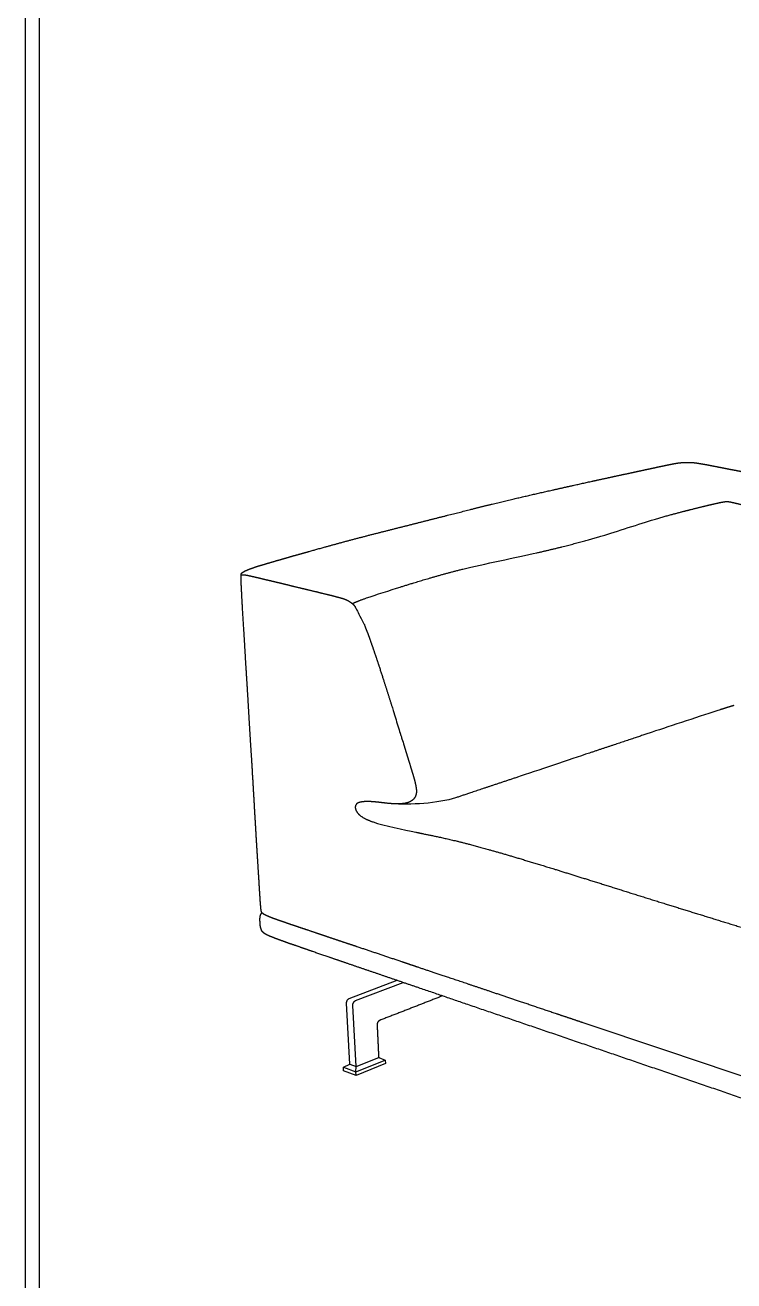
# Model space of a CAD drawing. Header units: millimetres. Extents: x 0 to 2575, y 0 to 3642.
# Drawn here: x 0 to 641, y 584 to 1720 of the extents above; entities that cross this region are included whole.
import ezdxf

# ---------------------------------------------------------------- set-up
doc = ezdxf.new("R2010")
doc.units = ezdxf.units.MM
doc.layers.add('4501 Delphi Corner module 120 x 85 cm - L', color=7, linetype='Continuous', true_color=0x000000)

msp = doc.modelspace()

# ---------------------------------------------------------------- linework, layer by layer
at = {"layer": '4501 Delphi Corner module 120 x 85 cm - L'}
for points in [[(0, 0), (2575.1, 0), (2575.1, 3641.9), (0, 3641.9)], [(12.8, 12.8), (2562.3, 12.8), (2562.3, 3629.1), (12.8, 3629.1)]]:
    msp.add_lwpolyline(points, close=True, dxfattribs=at)
at = {"layer": '4501 Delphi Corner module 120 x 85 cm - L', "color": 178, "lineweight": -3, "true_color": 0x000000}
for points in [[(293.2, 839.4), (336.4, 855.8)], [(298.9, 837.4), (341.9, 853.8)], [(287.9, 777.1), (299.1, 772.9), (299.3, 777.8), (319.8, 786), (319.8, 786), (325.8, 783.7), (326, 780.5), (299.3, 769.7), (288, 773.9), (287.9, 777.1), (293.6, 779.8), (290.8, 835.1)], [(293.6, 779.8), (299.3, 777.8), (296.4, 833.1)], [(668.3, 762.4), (579.4, 792.3), (504.7, 817.4)], [(299.3, 769.7), (299.1, 772.9), (325.8, 783.7)]]:
    msp.add_lwpolyline(points, dxfattribs=at)
for points, weights, knots in [([(529.4, 1310.9), (536, 1312.4), (542.2, 1313.7), (550.2, 1315.4), (552.4, 1315.9), (555.8, 1316.6), (557.2, 1316.9), (562.2, 1318), (565.5, 1318.7), (568.8, 1319.4)], [4721.73736677, 4733.16246408, 4743.92406651, 4757.90479823, 4761.80566638, 4767.80726411, 4770.22458671, 4779.09330844, 4785.1220697, 4791.09583185], [5798.442163, 5798.442163, 5798.442163, 5798.442163, 5844.114992, 5844.114992, 5861.614799, 5861.614799, 5870.83661, 5870.83661, 5891.187553, 5891.187553, 5891.187553, 5891.187553]), ([(568.8, 1319.4), (570.3, 1319.7), (571.8, 1320.1), (575.3, 1320.8), (577.3, 1321.2), (580.8, 1322), (582.5, 1322.3), (585, 1322.8), (585.9, 1323), (587.3, 1323.3), (587.8, 1323.4), (588.7, 1323.5), (589.1, 1323.6), (589.6, 1323.7)], [4791.09583185, 4793.83335684, 4796.60308697, 4802.76233298, 4806.40320168, 4812.14137143, 4814.82912488, 4818.21666479, 4819.33068344, 4820.82798225, 4821.32051148, 4822.10654572, 4822.42184664, 4822.69566553], [2103.848993, 2103.848993, 2103.848993, 2103.848993, 2114.998504, 2114.998504, 2128.491893, 2128.491893, 2139.257429, 2139.257429, 2144.694758, 2144.694758, 2147.621705, 2147.621705, 2149.926925, 2149.926925, 2149.926925, 2149.926925]), ([(589.6, 1323.7), (590, 1323.7), (590.4, 1323.8), (591.1, 1323.9), (591.4, 1323.9), (592.2, 1324), (592.6, 1324.1), (593.2, 1324.1), (593.4, 1324.1), (594.9, 1324.3), (596.1, 1324.4), (597.4, 1324.4)], [4822.69566553, 4822.94574346, 4823.17099259, 4823.52284975, 4823.65979915, 4823.92620695, 4824.04479354, 4824.18016928, 4824.21852733, 4824.41467804, 4824.28238474, 4823.96528613], [2149.926925, 2149.926925, 2149.926925, 2149.926925, 2151.953754, 2151.953754, 2153.538733, 2153.538733, 2155.518091, 2155.518091, 2156.582942, 2156.582942, 2162.626676, 2162.626676, 2162.626676, 2162.626676]), ([(599.9, 1324.4), (600.1, 1324.4), (600.3, 1324.4), (600.7, 1324.4), (600.9, 1324.4), (601.6, 1324.4), (602, 1324.4), (603.2, 1324.3), (604, 1324.2), (606.4, 1324), (608.2, 1323.7), (609.8, 1323.4)], [4823.09727629, 4823.02308092, 4822.93052027, 4822.71089723, 4822.58213731, 4822.13941914, 4821.77337489, 4820.73903947, 4819.95307607, 4817.39025178, 4815.29525719, 4813.30175641], [2166.800715, 2166.800715, 2166.800715, 2166.800715, 2167.853116, 2167.853116, 2168.964995, 2168.964995, 2171.398166, 2171.398166, 2175.720441, 2175.720441, 2186.089452, 2186.089452, 2186.089452, 2186.089452]), ([(609.8, 1323.4), (610.8, 1323.3), (611.7, 1323.1), (613.7, 1322.8), (614.8, 1322.6), (618, 1322), (620, 1321.6), (626.5, 1320.3), (631.4, 1319.4), (635.9, 1318.5)], [4813.30175641, 4812.15811278, 4810.99291679, 4808.41206047, 4806.96612545, 4802.86186241, 4800.05261165, 4791.20802622, 4784.35095338, 4778.07335389], [2186.089452, 2186.089452, 2186.089452, 2186.089452, 2192.111917, 2192.111917, 2199.373064, 2199.373064, 2212.828372, 2212.828372, 2242.754093, 2242.754093, 2242.754093, 2242.754093]), ([(635.9, 1318.5), (638.3, 1318), (640.6, 1317.6), (645.3, 1316.7), (647.7, 1316.2), (652, 1315.3), (653.6, 1315), (658.1, 1314.2), (661.1, 1313.6), (672.2, 1311.4), (680.9, 1309.8), (690.3, 1308)], [4778.07335389, 4774.75710007, 4771.4695671, 4764.90034719, 4761.50764028, 4755.49491167, 4753.22886271, 4747.00290233, 4742.79681404, 4727.49375941, 4715.7059497, 4703.34694653], [2242.754093, 2242.754093, 2242.754093, 2242.754093, 2256.298412, 2256.298412, 2270.117243, 2270.117243, 2280.284851, 2280.284851, 2302.034389, 2302.034389, 2360.170045, 2360.170045, 2360.170045, 2360.170045]), ([(477.7, 1299.5), (486.7, 1301.5), (495.5, 1303.5), (512.7, 1307.3), (521, 1309.1), (529.4, 1310.9)], [4634.81921992, 4649.47825512, 4664.2354473, 4693.15615056, 4707.40834582, 4721.73736677], [5681.596857, 5681.596857, 5681.596857, 5681.596857, 5741.351593, 5741.351593, 5798.442163, 5798.442163, 5798.442163, 5798.442163]), ([(361.3, 1271.2), (371.7, 1273.9), (382.2, 1276.5), (402.7, 1281.7), (412.5, 1284.2), (422.4, 1286.6)], [4460.56659001, 4475.77896636, 4490.97046328, 4520.53335717, 4534.87964695, 4549.30211791], [5439.321785, 5439.321785, 5439.321785, 5439.321785, 5503.319053, 5503.319053, 5563.659591, 5563.659591, 5563.659591, 5563.659591]), ([(292.8, 1253.7), (304.4, 1256.8), (316.1, 1259.8), (338.8, 1265.5), (350.1, 1268.4), (361.3, 1271.2)], [4365.3160255, 4380.69734496, 4396.63867306, 4428.29700815, 4444.3952566, 4460.56659001], [5305.653701, 5305.653701, 5305.653701, 5305.653701, 5372.0098, 5372.0098, 5439.321785, 5439.321785, 5439.321785, 5439.321785]), ([(233.6, 1237.2), (236.4, 1238), (239.1, 1238.8), (244.7, 1240.4), (247.7, 1241.2), (255.1, 1243.3), (260, 1244.7), (274, 1248.6), (283.2, 1251.1), (292.8, 1253.7)], [4288.61158449, 4292.13082335, 4295.60187884, 4302.91224087, 4306.75434524, 4316.26404236, 4322.63122683, 4340.78543379, 4352.65486098, 4365.3160255], [5195.676934, 5195.676934, 5195.676934, 5195.676934, 5212.575468, 5212.575468, 5231.704391, 5231.704391, 5260.367905, 5260.367905, 5305.653701, 5305.653701, 5305.653701, 5305.653701]), ([(197.7, 1225.4), (198.2, 1225.7), (198.6, 1226), (199.1, 1226.2), (199.9, 1226.6), (200.8, 1227), (201.7, 1227.4), (201.8, 1227.4), (201.9, 1227.5), (202.1, 1227.5), (202.1, 1227.5), (202.3, 1227.6), (202.5, 1227.7), (202.8, 1227.8)], [4244.0509244, 4244.76236351, 4245.46776748, 4246.14443057, 4247.22648759, 4248.30887893, 4249.33355894, 4249.48081529, 4249.61968303, 4249.76772023, 4249.78512149, 4250.06893857, 4250.32584339, 4250.57347013], [5130.332146, 5130.332146, 5130.332146, 5130.332146, 5133.305773, 5133.305773, 5133.305773, 5138.081915, 5138.081915, 5138.081915, 5138.68816, 5138.68816, 5138.768952, 5138.768952, 5140.006429, 5140.006429, 5140.006429, 5140.006429]), ([(202.8, 1227.8), (203.9, 1228.2), (205, 1228.6), (207, 1229.3), (208, 1229.7), (210.9, 1230.6), (212.9, 1231.2), (214.7, 1231.7), (218, 1232.7), (221.6, 1233.7), (227.6, 1235.5), (230.5, 1236.3), (233.6, 1237.2)], [4250.57347013, 4251.80582836, 4253.08976835, 4255.48123646, 4256.63418471, 4260.04165481, 4262.42133948, 4264.73940226, 4268.78816898, 4273.22563718, 4280.86641018, 4284.62319679, 4288.61158449], [5140.006429, 5140.006429, 5140.006429, 5140.006429, 5145.863544, 5145.863544, 5151.075387, 5151.075387, 5161.30794, 5161.30794, 5161.30794, 5179.831519, 5179.831519, 5195.676934, 5195.676934, 5195.676934, 5195.676934]), ([(195.3, 1223.1), (195.4, 1223.2), (195.4, 1223.3), (195.4, 1223.3), (195.4, 1223.4), (195.5, 1223.5), (195.5, 1223.6), (195.5, 1223.6), (195.5, 1223.6), (195.6, 1223.6), (195.6, 1223.6), (195.6, 1223.6), (195.6, 1223.7), (195.6, 1223.8), (195.7, 1223.9), (195.8, 1224), (195.9, 1224), (195.9, 1224), (195.9, 1224.1), (195.9, 1224.1), (195.9, 1224.1), (195.9, 1224.1), (196.1, 1224.2), (196.2, 1224.4), (196.3, 1224.5), (196.5, 1224.6), (196.7, 1224.8), (197, 1225), (197.2, 1225.1), (197.4, 1225.3), (197.7, 1225.4)], [4238.52465534, 4238.72378527, 4238.91700507, 4239.10572915, 4239.28501157, 4239.45411236, 4239.62417011, 4239.64784413, 4239.66884541, 4239.70837821, 4239.72711044, 4239.74344078, 4239.87070046, 4239.99733803, 4240.2603785, 4240.39811999, 4240.53713983, 4240.56149895, 4240.58785325, 4240.65638398, 4240.70013332, 4240.74742767, 4241.02663548, 4241.30485473, 4241.58083693, 4242.01091962, 4242.43642178, 4242.85124074, 4243.25708195, 4243.65838898, 4244.0509244], [5123.179834, 5123.179834, 5123.179834, 5123.179834, 5123.868249, 5123.868249, 5123.868249, 5124.517482, 5124.517482, 5124.517482, 5124.588924, 5124.588924, 5124.671233, 5124.671233, 5124.671233, 5125.166203, 5125.166203, 5125.700752, 5125.700752, 5125.700752, 5125.811782, 5125.811782, 5125.969139, 5125.969139, 5125.969139, 5127.034749, 5127.034749, 5127.034749, 5128.701402, 5128.701402, 5128.701402, 5130.332146, 5130.332146, 5130.332146, 5130.332146]), ([(195.4, 1222.6), (195.4, 1222.6), (195.3, 1222.7), (195.3, 1222.8), (195.3, 1222.8), (195.3, 1222.9), (195.3, 1223), (195.3, 1223.1), (195.3, 1223.1), (195.3, 1223.1), (195.3, 1223.1), (195.3, 1223.1)], [4237.82603065, 4237.67850983, 4237.65406811, 4237.74440668, 4237.82732087, 4237.98929627, 4238.21633719, 4238.33800813, 4238.45483521, 4238.47474293, 4238.49801267, 4238.52465534], [5121.809779, 5121.809779, 5121.809779, 5121.809779, 5122.208511, 5122.208511, 5122.208511, 5122.659231, 5122.659231, 5123.099232, 5123.099232, 5123.099232, 5123.179834, 5123.179834, 5123.179834, 5123.179834]), ([(195.4, 1219.8), (195.3, 1220.2), (195.3, 1220.5), (195.3, 1221.3), (195.3, 1221.6), (195.4, 1222), (195.4, 1222.1), (195.4, 1222.3), (195.4, 1222.4), (195.4, 1222.5), (195.4, 1222.5), (195.4, 1222.6), (195.4, 1222.6), (195.4, 1222.6), (195.4, 1222.6)], [4238.84524055, 4238.73936853, 4238.63445624, 4238.43907344, 4238.35269566, 4238.29752071, 4238.28615991, 4238.26727184, 4238.1977036, 4238.14370978, 4238.00796394, 4237.95364, 4237.87855387, 4237.85209201, 4237.82603065], [5117.69209, 5117.69209, 5117.69209, 5117.69209, 5119.127137, 5119.127137, 5120.806612, 5120.806612, 5120.806612, 5121.196175, 5121.196175, 5121.535566, 5121.535566, 5121.714994, 5121.714994, 5121.809779, 5121.809779, 5121.809779, 5121.809779]), ([(195.4, 1222.6), (195.4, 1222.6), (195.4, 1222.5), (195.5, 1222.5), (195.6, 1222.5), (196, 1222.5), (196.7, 1222.6), (197.5, 1222.7), (198, 1222.6)], [4237.82603065, 4237.67919648, 4237.08538315, 4236.03499432, 4234.66574114, 4232.82157686, 4230.48848052, 4228.60672573, 4227.66564709], [0.0838011, 0.0838011, 0.0838011, 0.0838011, 0.125, 0.25, 0.375, 0.5, 0.75, 1, 1, 1, 1]), ([(196.1, 1202.4), (196, 1205.2), (195.8, 1208.2), (195.6, 1212.5), (195.5, 1214), (195.4, 1216.8), (195.4, 1218.4), (195.4, 1219.8)], [4245.98683293, 4244.72396833, 4243.41201759, 4241.61415718, 4240.99365812, 4239.89482068, 4239.27654625, 4238.84524055], [5092.759664, 5092.759664, 5092.759664, 5092.759664, 5105.251609, 5105.251609, 5111.62757, 5111.62757, 5117.69209, 5117.69209, 5117.69209, 5117.69209]), ([(307.3, 1176.6), (309.4, 1171.1), (311.7, 1164.7), (313.7, 1159), (315.9, 1152.7), (318.1, 1146.1), (320.2, 1139.8)], [1, 4105.82028109, 4106.10073971, 4106.43612425, 4106.80672702, 4107.31636526, 4107.84446162], [12.320925, 12.320925, 12.320925, 12.320925, 37.701621, 37.701621, 37.701621, 65.093859, 65.093859, 65.093859, 65.093859]), ([(641.1, 1104.4), (639.5, 1103.9), (637.5, 1103.3), (635.8, 1102.8), (633.6, 1102.1), (631.1, 1101.3), (628.8, 1100.6)], [4575.88029335, 4572.72139709, 4569.36873013, 4566.38696053, 4562.58484807, 4558.65195885, 4554.97118602], [214.9753, 214.9753, 214.9753, 214.9753, 227.53117, 227.53117, 227.53117, 243.237408, 243.237408, 243.237408, 243.237408]), ([(340.8, 1074.4), (342.5, 1069.1), (344.2, 1063.4), (345.8, 1058.2), (347.3, 1053.5), (348.8, 1048.4), (350.2, 1043.8)], [1, 4115.25073472, 4115.89361133, 4116.62743354, 4117.28101359, 4118.10995864, 4119.1960898], [67.093859, 67.093859, 67.093859, 67.093859, 90.181829, 90.181829, 90.181829, 110.659922, 110.659922, 110.659922, 110.659922]), ([(206.3, 1034), (206.2, 1035.9), (206.1, 1037.8), (205.8, 1041.6), (205.7, 1043.6), (205.6, 1045.7)], [4328.21442599, 4327.29576924, 4326.35525082, 4324.46074575, 4323.47685491, 4322.4482967], [4843.849026, 4843.849026, 4843.849026, 4843.849026, 4852.669582, 4852.669582, 4861.318445, 4861.318445, 4861.318445, 4861.318445]), ([(206.7, 1026.8), (206.6, 1028), (206.6, 1029.2), (206.4, 1031.7), (206.4, 1032.9), (206.3, 1034)], [4331.70788638, 4331.14323405, 4330.56892519, 4329.38878329, 4328.79905161, 4328.21442599], [4833.002478, 4833.002478, 4833.002478, 4833.002478, 4838.401839, 4838.401839, 4843.849026, 4843.849026, 4843.849026, 4843.849026]), ([(350.2, 1043.8), (350.8, 1041.8), (351.4, 1039.8), (352.4, 1036.2), (352.8, 1034.4), (353.2, 1032.7), (353.5, 1031.3), (353.7, 1029.8), (354, 1027.2), (354, 1026), (353.8, 1024.8)], [4119.1960898, 4119.66603982, 4120.21890555, 4121.40842804, 4122.04806013, 4122.77486633, 4123.39546063, 4124.10866907, 4125.60088488, 4126.37444953, 4127.21982325], [110.659922, 110.659922, 110.659922, 110.659922, 119.204847, 119.204847, 126.530888, 126.530888, 126.530888, 132.789038, 132.789038, 138.228728, 138.228728, 138.228728, 138.228728]), ([(351.9, 1020.4), (351.7, 1020.1), (350.2, 1018.4), (348.1, 1017.2), (346, 1016.5)], [4131.41162794, 4131.75784585, 4134.02916395, 4136.68831397, 4139.3877867], [140.00722, 140.00722, 140.00722, 140.00722, 140.192183, 141.192183, 141.192183, 141.192183, 141.192183]), ([(213.4, 919.8), (213.3, 920.6), (213.2, 921.5), (213.1, 923.1), (213, 923.9), (212.9, 924.6), (212.8, 926.7), (212.6, 929.1), (212.5, 931.2)], [4384.95938395, 4384.68610481, 4384.26250874, 4383.56161654, 4383.18769351, 4382.82199955, 4381.79842076, 4380.53474068, 4379.44679898], [4669.627395, 4669.627395, 4669.627395, 4669.627395, 4673.428729, 4673.428729, 4677.020581, 4677.020581, 4677.020581, 4687.212529, 4687.212529, 4687.212529, 4687.212529]), ([(212.5, 908.1), (212.5, 908.9), (212.4, 909.8), (212.4, 910.7), (212.4, 911.6), (212.5, 912.5), (212.6, 913.4)], [4392.90497677, 4392.47353234, 4392.11759626, 4391.80649103, 4391.48106378, 4391.21817199, 4390.97615474], [1185.74688, 1185.74688, 1185.74688, 1185.74688, 1189.658379, 1189.658379, 1189.658379, 1193.747201, 1193.747201, 1193.747201, 1193.747201]), ([(212.6, 913.4), (212.7, 913.9), (212.8, 914.4), (213, 914.9), (213.1, 915.1), (213.2, 915.4), (213.5, 916), (213.7, 916.2), (213.9, 916.5), (213.9, 916.5), (213.9, 916.5), (214, 916.5), (214.1, 916.7), (214.2, 916.8), (214.3, 916.9)], [4390.97615474, 4390.84710934, 4390.80764376, 4390.87122946, 4390.90933958, 4390.98475675, 4391.2415054, 4391.42699565, 4391.66542831, 4391.68569847, 4391.70619305, 4391.72691801, 4391.87012396, 4392.02296196, 4392.18635163], [1193.747201, 1193.747201, 1193.747201, 1193.747201, 1195.975979, 1195.975979, 1195.975979, 1197.2929, 1197.2929, 1198.749698, 1198.749698, 1198.749698, 1198.8743, 1198.8743, 1198.8743, 1199.733956, 1199.733956, 1199.733956, 1199.733956]), ([(220.9, 913.2), (219.7, 913.7), (218.5, 914.2), (217.4, 914.8), (217.1, 914.9), (216.8, 915.1), (216.2, 915.4), (215.9, 915.6), (215.6, 915.8), (215.5, 915.9), (215.4, 915.9), (215.3, 916), (215.3, 916), (215.2, 916.1), (215, 916.2), (214.7, 916.5), (214.5, 916.7), (214.5, 916.7), (214.5, 916.7), (214.5, 916.8), (214.5, 916.8), (214.4, 916.8), (214.4, 916.9), (214.3, 916.9), (214.2, 917.1), (214, 917.4), (213.9, 917.7), (213.8, 917.8), (213.8, 918), (213.7, 918.2), (213.6, 918.7), (213.5, 919.3), (213.4, 919.8)], [4373.57628861, 4375.27427434, 4377.11383977, 4378.8675083, 4379.35127799, 4379.84467749, 4380.89791279, 4381.48548986, 4382.05823834, 4382.20036711, 4382.34329466, 4382.57660885, 4382.66513243, 4382.75088476, 4383.20488708, 4383.71959632, 4384.13875368, 4384.17235608, 4384.20567298, 4384.24825192, 4384.25785191, 4384.33072226, 4384.39272923, 4384.45290312, 4384.7559825, 4384.99447893, 4385.12752086, 4385.195625, 4385.23159947, 4385.24440832, 4385.28048309, 4385.13044343, 4384.95938395], [4648.287729, 4648.287729, 4648.287729, 4648.287729, 4656.519766, 4656.519766, 4656.519766, 4658.743561, 4658.743561, 4661.272815, 4661.272815, 4661.272815, 4661.890297, 4661.890297, 4662.286569, 4662.286569, 4662.286569, 4664.376281, 4664.376281, 4664.376281, 4664.537333, 4664.537333, 4664.584401, 4664.584401, 4664.895784, 4664.895784, 4664.895784, 4666.446221, 4666.446221, 4666.446221, 4667.25188, 4667.25188, 4667.25188, 4669.627395, 4669.627395, 4669.627395, 4669.627395]), ([(221.1, 913.1), (221.1, 913.1), (221.1, 913.1), (221.1, 913.1), (221, 913.2), (221, 913.2), (220.9, 913.2)], [4373.22784281, 4373.24105847, 4373.25427654, 4373.26749703, 4373.36991882, 4373.47286519, 4373.57629004], [4647.7516134, 4647.7516134, 4647.7516134, 4647.7516134, 4647.8119973, 4647.8119973, 4647.8119973, 4648.2877287, 4648.2877287, 4648.2877287, 4648.2877287]), ([(243.9, 905.1), (242.6, 905.5), (241.3, 905.9), (238.7, 906.8), (237.4, 907.3), (236.1, 907.7), (235.6, 907.9), (235.1, 908.1), (234, 908.4), (233.5, 908.6), (233, 908.8), (232.9, 908.8), (232.9, 908.8), (232.8, 908.9), (231.8, 909.2), (230.7, 909.6), (229.7, 909.9), (227, 910.9), (223.7, 912.1), (221.1, 913.1)], [4341.72693599, 4343.46182304, 4345.19831349, 4348.67672996, 4350.4186451, 4352.16481955, 4352.84756248, 4353.53096658, 4354.89935002, 4355.58433183, 4356.27025808, 4356.38424065, 4356.49824945, 4356.61228529, 4357.99473371, 4359.38110353, 4360.77325906, 4364.52768819, 4369.25833175, 4373.22784281], [4597.089588, 4597.089588, 4597.089588, 4597.089588, 4605.624948, 4605.624948, 4614.160313, 4614.160313, 4614.160313, 4617.497573, 4617.497573, 4620.834835, 4620.834835, 4620.834835, 4621.389398, 4621.389398, 4621.389398, 4628.112351, 4628.112351, 4628.112351, 4647.751613, 4647.751613, 4647.751613, 4647.751613]), ([(213.3, 902.8), (213, 903.7), (212.8, 904.6), (212.7, 905.5), (212.6, 906.4), (212.6, 907.3), (212.5, 908.1)], [4394.71643414, 4394.53677284, 4394.3039185, 4393.99022683, 4393.69356733, 4393.33642008, 4392.90497677], [1177.695057, 1177.695057, 1177.695057, 1177.695057, 1181.831275, 1181.831275, 1181.831275, 1185.74688, 1185.74688, 1185.74688, 1185.74688]), ([(214.2, 900.5), (214.1, 900.7), (213.8, 901.4), (213.5, 902), (213.4, 902.5)], [4394.28251929, 4394.20733463, 4393.94278247, 4393.62968888, 4393.41429583], [1177.2693809, 1177.2693809, 1177.2693809, 1177.2693809, 1177.3816827, 1177.6316827, 1177.6316827, 1177.6316827, 1177.6316827]), ([(245.6, 886.9), (243.2, 887.7), (241, 888.4), (236.3, 890.1), (233.8, 891), (231.4, 891.8), (229.9, 892.4), (228.5, 892.9), (225.6, 894), (224, 894.6), (222.6, 895.2), (221.6, 895.5), (220.6, 895.9), (219.7, 896.4), (219.4, 896.5), (219, 896.7), (218.3, 897.1), (218, 897.2), (217.7, 897.4), (217.6, 897.4), (217.6, 897.5), (217.5, 897.5), (217.4, 897.6), (217.3, 897.6), (217.1, 897.8), (216.9, 897.9), (216.4, 898.2), (216.1, 898.4), (215.9, 898.6), (215.9, 898.6), (215.8, 898.7), (215.8, 898.7), (215.5, 899), (215.2, 899.2), (214.9, 899.6), (214.6, 899.9), (214.4, 900.2), (214.2, 900.5)], [4351.68282364, 4354.79932787, 4357.74583296, 4363.9967373, 4367.37476886, 4370.66204063, 4372.70031743, 4374.63586277, 4378.52818904, 4380.77031471, 4382.83359225, 4384.14602764, 4385.55624766, 4386.87903905, 4387.41402938, 4387.96616829, 4388.96268875, 4389.44254279, 4389.89445157, 4389.95619791, 4390.02760834, 4390.18194426, 4390.26738438, 4390.36412727, 4390.68819214, 4391.00096854, 4391.62685306, 4391.9297639, 4392.22645438, 4392.24890936, 4392.27130364, 4392.2936389, 4392.68022528, 4393.04865903, 4393.41816129, 4393.7422044, 4394.03542895, 4394.28251929], [1106.629376, 1106.629376, 1106.629376, 1106.629376, 1120.407114, 1120.407114, 1137.63808, 1137.63808, 1137.63808, 1146.902802, 1146.902802, 1157.314767, 1157.314767, 1157.314767, 1163.803492, 1163.803492, 1163.803492, 1166.404968, 1166.404968, 1168.675161, 1168.675161, 1168.675161, 1169.086423, 1169.086423, 1169.461071, 1169.461071, 1169.461071, 1171.099192, 1171.099192, 1172.839721, 1172.839721, 1172.839721, 1172.971895, 1172.971895, 1172.971895, 1175.261258, 1175.261258, 1175.261258, 1177.269381, 1177.269381, 1177.269381, 1177.269381]), ([(272, 895.6), (267.9, 897), (263.8, 898.4), (255.6, 901.2), (251.5, 902.5), (247.4, 903.9)], [4305.26933902, 4310.57488354, 4315.88264052, 4326.50654657, 4331.82253303, 4337.14651037], [4537.119539, 4537.119539, 4537.119539, 4537.119539, 4563.34611, 4563.34611, 4589.572683, 4589.572683, 4589.572683, 4589.572683]), ([(356.1, 849), (344.9, 852.8), (333.7, 856.6), (312.5, 863.9), (302.3, 867.3), (292.2, 870.8), (284.3, 873.5), (276.9, 876), (261.6, 881.3), (253.5, 884.1), (245.6, 886.9)], [4211.73936305, 4225.44157547, 4239.20946047, 4265.68569963, 4278.45038367, 4291.34712397, 4301.35331494, 4310.79032951, 4330.57615586, 4341.24215254, 4351.68282364], [875.973269, 875.973269, 875.973269, 875.973269, 944.634783, 944.634783, 1007.34658, 1007.34658, 1007.34658, 1051.857179, 1051.857179, 1106.629376, 1106.629376, 1106.629376, 1106.629376]), ([(300.5, 886.1), (297.2, 887.2), (293.9, 888.3), (290.7, 889.3), (284.4, 891.5), (278.2, 893.5), (272, 895.6)], [4269.07155467, 4273.18217462, 4277.29332655, 4281.40520253, 4289.3565278, 4297.31043836, 4305.26933902], [4477.431449, 4477.431449, 4477.431449, 4477.431449, 4497.776796, 4497.776796, 4497.776796, 4537.119539, 4537.119539, 4537.119539, 4537.119539])]:
    msp.add_rational_spline(points, weights, degree=3, knots=knots, dxfattribs=at)
for points, weights, degree in [([(597.4, 1324.4), (598.2, 1324.4), (599, 1324.4), (599.9, 1324.4)], [4823.96528613, 4823.74575901, 4823.4045742, 4823.09727629], 3), ([(422.4, 1286.6), (441.7, 1291.3), (459.5, 1295.4), (477.7, 1299.5)], [4549.30211791, 4577.70729235, 4605.299775, 4634.81921992], 3), ([(602.5, 1281.8), (611.2, 1284), (617.5, 1285.5), (622.1, 1286.6)], [4547.97107866, 4561.43420133, 4571.35844855, 4578.75257835], 3), ([(622.1, 1286.6), (626.7, 1287.6), (629.6, 1288.3), (631.5, 1288.6)], [4578.75257835, 4586.14670814, 4591.01072051, 4593.9129663], 3), ([(631.5, 1288.6), (633.5, 1288.9), (634.4, 1289), (635.4, 1288.9)], [4593.9129663, 4596.81521208, 4597.75569128, 4597.90557713], 3), ([(635.4, 1288.9), (636.4, 1288.9), (637.4, 1288.7), (639.7, 1288.2)], [4597.90557713, 4598.05546298, 4597.41475548, 4594.81801483], 3), ([(639.7, 1288.2), (642, 1287.7), (645.5, 1286.8), (651.2, 1285.4)], [4594.81801483, 4592.22127419, 4587.6685004, 4580.50917475], 3), ([(569.1, 1272.8), (582.6, 1276.8), (593.8, 1279.6), (602.5, 1281.8)], [4496.86065622, 4517.50595785, 4534.50795598, 4547.97107866], 3), ([(463, 1242.6), (484.4, 1247.4), (504.1, 1252.6), (521.9, 1257.9)], [4336.23085674, 4368.50468333, 4398.07141383, 4424.99908164], 3), ([(339.1, 1211.5), (353.8, 1216.1), (373.9, 1222.4), (396, 1227.8)], [4157.09639555, 4177.29294378, 4205.64406428, 4237.31008588], 3), ([(198, 1222.6), (198.9, 1222.6), (201.3, 1222.2), (204.3, 1221.5), (205.8, 1221.2)], [4227.66564709, 4225.7834898, 4222.01756519, 4218.19395363, 4216.25410939], 3), ([(205.8, 1221.2), (208.8, 1220.5), (211.9, 1219.7), (215.6, 1218.8)], [4216.25410939, 4212.3744209, 4208.38257855, 4203.63425574], 3), ([(215.6, 1218.8), (219.4, 1218), (223.7, 1216.9), (228.8, 1215.7)], [4203.63425574, 4198.88593292, 4193.38112963, 4186.90312733], 3), ([(228.8, 1215.7), (234, 1214.5), (239.9, 1213), (246.1, 1211.5)], [4186.90312733, 4180.42512503, 4172.97392371, 4165.20751176], 3), ([(246.1, 1211.5), (252.3, 1210), (258.8, 1208.5), (265.2, 1206.9)], [4165.20751176, 4157.44109982, 4149.35947725, 4141.45540559], 3), ([(265.2, 1206.9), (268.4, 1206.1), (274.8, 1204.6), (280.6, 1203.1), (283.2, 1202.4)], [4141.45540559, 4137.50336977, 4129.68807357, 4123.08620201, 4120.34759082], 3), ([(198.5, 1162.8), (197.8, 1173.5), (196.7, 1191.3), (196.1, 1202.4)], [4264.77369157, 4259.56755145, 4251.01583217, 4245.98683293], 3), ([(283.2, 1202.4), (285.9, 1201.7), (290.7, 1200.3), (294.7, 1197.8), (296.6, 1196)], [4120.34759082, 4117.60897963, 4113.25640642, 4110.52963908, 4109.41683375], 3), ([(296, 1196.6), (297.4, 1197.4), (302.3, 1199.4), (308.7, 1201.7)], [4108.96233962, 4109.43351785, 4111.12470662, 4117.99128898], 3), ([(296.6, 1196), (297.2, 1195.5), (297.7, 1194.8), (298.3, 1194.1)], [4109.41683375, 4109.05970632, 4108.72838671, 4108.42339994], 3), ([(298.3, 1194.1), (301.7, 1190), (305.3, 1181.7), (307.3, 1176.6)], [4108.42339994, 1, 1, 1], 3), ([(200.5, 1129), (199.8, 1140.5), (199.1, 1151.7), (198.5, 1162.8)], [4281.17940752, 4275.58384082, 4270.11627815, 4264.77369157], 3), ([(320.2, 1139.8), (324.2, 1127.6), (327.4, 1117.6), (330.7, 1107)], [4107.84446162, 4108.87718791, 4109.90336424, 4111.03362549], 3), ([(202.4, 1097.5), (201.8, 1108), (201.2, 1118.5), (200.5, 1129)], [4296.69937173, 4291.5242155, 4286.35068812, 4281.17940752], 3), ([(330.7, 1107), (333.4, 1098.3), (338.1, 1083.1), (340.8, 1074.4)], [4111.03362549, 1, 1, 1], 3), ([(204.2, 1067.9), (203.6, 1077.9), (203, 1087.7), (202.4, 1097.5)], [4311.36271447, 4306.41108462, 4301.52047084, 4296.69937173], 3), ([(567.1, 1080.3), (550.4, 1074.7), (531.2, 1068.3), (510.4, 1061.4)], [4455.61242393, 4429.84429348, 4400.28110101, 4368.3027957], 3), ([(205.6, 1045.7), (205.2, 1052.9), (204.7, 1060.3), (204.2, 1067.9)], [4322.4482967, 4318.84024824, 4315.14240727, 4311.36271447], 3), ([(445.4, 1039.6), (423.8, 1032.4), (404, 1025.8), (389.4, 1020.9)], [4270.49283641, 4239.05460054, 4210.57154695, 4190.32564179], 3), ([(207.3, 1016.9), (207.1, 1020.3), (206.9, 1023.6), (206.7, 1026.8)], [4336.43870249, 4334.82687087, 4333.25262658, 4331.70788638], 3), ([(353.8, 1024.8), (353.5, 1023.1), (352.9, 1021.7), (352, 1020.5)], [4127.22217784, 4128.46359747, 4129.76381619, 4131.20737527], 3), ([(208.1, 1002.9), (207.8, 1007.5), (207.5, 1012.1), (207.3, 1016.9)], [4343.09329416, 4340.91898764, 4338.71002559, 4336.43870249], 3), ([(301, 1016.2), (299.6, 1015.4), (298.1, 1013.2), (298.9, 1010.2), (299.8, 1008.6)], [4199.08732234, 4201.49240845, 4205.26773151, 4206.23313363, 4205.82829881], 3), ([(314.9, 1017.3), (312.2, 1017.5), (306.6, 1017.7), (302.5, 1016.9), (301, 1016.2)], [4180.40907108, 4183.90317529, 4190.8372148, 4196.68223622, 4199.08732234], 3), ([(331.3, 1015.6), (328.6, 1015.8), (323.2, 1016.4), (317.7, 1017.1), (314.9, 1017.3)], [4159.16578376, 4162.74505007, 4169.87258952, 4176.91496686, 4180.40907108], 3), ([(346, 1016.5), (344, 1015.9), (339.3, 1015.2), (334, 1015.4), (331.3, 1015.6)], [4139.3877867, 4142.08725943, 4148.39699165, 4155.58651745, 4159.16578376], 3), ([(209.1, 985.5), (208.8, 991.2), (208.4, 997), (208.1, 1002.9)], [4351.61318871, 4348.78941982, 4345.94499776, 4343.09329416], 3), ([(299.8, 1008.6), (300.7, 1007.1), (303.5, 1003.9), (310, 1000.7), (314.7, 999.1)], [4205.82829881, 4205.42346398, 4202.83872257, 4195.02799172, 4189.39716745], 3), ([(353.4, 989.8), (360.6, 988.3), (374.8, 985.5), (391.8, 981.5), (401.9, 978.9)], [4142.27231479, 4133.42245468, 4115.95461632, 4095.28951186, 4083.24238567], 3), ([(210.3, 966.2), (209.9, 972.6), (209.5, 979), (209.1, 985.5)], [4361.26547292, 4358.03298691, 4354.81437081, 4351.61318871], 3), ([(401.9, 978.9), (422.3, 973.5), (449.3, 965.5), (479.4, 956.2)], [4083.24238567, 4059.14813328, 4028.19558503, 3994.35977357], 3), ([(211.5, 947.3), (211.1, 953.6), (210.7, 959.9), (210.3, 966.2)], [4370.99068652, 4367.74331857, 4364.50083359, 4361.26547292], 3), ([(479.4, 956.2), (510, 946.7), (544, 936), (578.8, 925.1)], [3994.35977357, 3960.52396211, 3923.80488743, 3886.74176235], 3), ([(212.5, 931.2), (212.1, 936.7), (211.8, 942.1), (211.5, 947.3)], [4379.44679898, 4376.56992831, 4373.73952693, 4370.99068652], 3), ([(578.8, 925.1), (614.3, 914.1), (650.8, 902.8), (691.2, 890.5)], [3886.74176235, 3849.67863726, 3812.27146176, 3771.65367455], 3), ([(213.4, 902.5), (213.3, 902.6), (213.3, 902.7), (213.3, 902.8)], [4393.41429583, 4393.85156183, 4394.28382904, 4394.71643414], 3), ([(247.4, 903.9), (246.3, 904.3), (245.1, 904.7), (243.9, 905.1)], [4337.14651037, 4338.67243823, 4340.19905827, 4341.72693599], 3), ([(340.8, 872.5), (327.3, 877.1), (313.8, 881.6), (300.5, 886.1)], [4218.81539034, 4235.56383346, 4252.31351535, 4269.07155467], 3), ([(354.7, 867.8), (350.1, 869.4), (345.5, 870.9), (340.8, 872.5)], [4201.78966655, 4207.46484687, 4213.14002567, 4218.81539034], 3), ([(399.4, 852.8), (382.5, 858.5), (367.8, 863.4), (354.7, 867.8)], [4148.0057116, 4168.16905665, 4185.96144613, 4201.78966655], 3), ([(480.8, 825.4), (450.6, 835.6), (422.9, 844.9), (399.4, 852.8)], [4053.44439468, 4088.04577797, 4120.26899783, 4148.0057116], 3), ([(377.5, 841.7), (349.4, 830.7), (320.8, 819.6)], [4458.74816362, 4417.81529653, 4376.88242943], 2), ([(505.7, 797.9), (453.5, 815.7), (402.8, 833), (356.1, 849)], [4036.51761437, 4095.98936871, 4155.46112305, 4211.73936305], 3), ([(290.8, 835.1), (290.6, 838.4), (293.2, 839.4)], [4340.04826193, 3067.7148269, 4342.02641137], 2), ([(296.4, 833.1), (296.3, 836.4), (298.9, 837.4)], [4332.7791419, 3062.57478284, 4334.75729135], 2), ([(320.8, 819.6), (318.2, 818.6), (318.4, 815.4)], [4376.88242943, 3092.36175364, 4374.90427999], 2), ([(504.7, 817.4), (496.6, 820.1), (488.6, 822.8), (480.8, 825.4)], [4026.54186278, 4035.64073815, 4044.61990636, 4053.44439468], 3), ([(318.4, 815.4), (319.1, 800.7), (319.8, 786)], [4374.90427999, 4382.46637155, 4390.02846312], 2), ([(668.9, 742.1), (614.9, 760.5), (559.5, 779.5), (505.7, 797.9)], [3861.29586568, 3917.57410568, 3977.04586002, 4036.51761437], 3)]:
    msp.add_rational_spline(points, weights, degree=degree, dxfattribs=at)
for points in [[(521.9, 1257.9), (534.6, 1261.7), (556.5, 1268.9), (569.1, 1272.8)], [(396, 1227.8), (413.8, 1232.2), (445.1, 1238.6), (463, 1242.6)], [(308.7, 1201.7), (316.7, 1204.5), (331, 1208.9), (339.1, 1211.5)], [(628.8, 1100.6), (612.3, 1095.3), (583.6, 1085.7), (567.1, 1080.3)], [(510.4, 1061.4), (493.1, 1055.6), (462.7, 1045.4), (445.4, 1039.6)], [(389.4, 1020.9), (374, 1015.8), (347.7, 1014.3), (331.3, 1015.6)], [(352, 1020.5), (352, 1020.5), (351.9, 1020.4), (351.9, 1020.4)], [(314.7, 999.1), (324.7, 995.6), (342.9, 991.9), (353.4, 989.8)]]:
    msp.add_open_spline(points, degree=3, dxfattribs=at)

doc.saveas('drawing.dxf')
